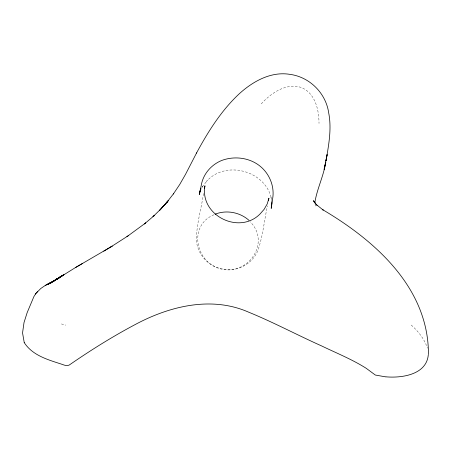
<?xml version="1.0" encoding="UTF-8"?>
<svg xmlns="http://www.w3.org/2000/svg" width="451" height="451" viewBox="0 0 451 451"><rect width="100%" height="100%" fill="white"/><g stroke="black" fill="none" stroke-linecap="round" stroke-linejoin="round"><path stroke-width="0.34" stroke-dasharray="2.25 1.69" d="M203.542 193.513C201.236 208.852 196.58 223.984 196.394 239.56C196.907 253.89 208.261 266.417 222.157 269.27C236.211 272.269 251.641 264.658 257.482 251.461C262.933 236.865 264.055 221.041 267.466 205.898M201.817 187.96L202.798 186.105L201.98 187.188L207.24 180.614L206.541 181.358C225.703 159.722 265.678 170.72 271.485 198.925L270.961 197.239L271.395 200.661M261.264 103.877C271.119 92.996 286.374 82.477 301.646 87.607C315.266 93.47 319.037 109.948 319.015 123.411M213.994 214.766C187.436 225.551 195.796 264.489 222.258 268.897C248.884 275.11 270.561 242.21 250.232 221.796M61.409 323.953L65.773 325.126M411.233 325.053C418.28 331.344 424.515 339.051 427.407 348.166M315.012 203.891L315.739 206.287L315.379 204.388"/><path stroke-width="0.68" d="M271.592 203.677L271.226 208.401L272.624 198.857C274.614 187.543 270.346 175.732 262.048 167.89L262.025 167.873C251.455 157.895 235.304 155.448 221.847 160.415L221.824 160.426C211.44 164.581 203.209 173.894 201.321 185.04L199.291 194.556L200.904 188.772M428.27 355.027C426.392 374.663 402.004 378.192 386.101 376.844M204.5 188.366L204.957 185.801C199.545 215.324 239.199 235.151 260.064 213.949L264.151 209.298L267.195 203.97L268.931 198.198L268.43 200.751M200.904 188.727L199.528 192.289L200.509 190.435M196.473 153.131L196.613 152.855C208.159 131.5 221.368 110.461 239.244 93.797C252.774 81.484 270.814 71.275 289.745 74.33C309.572 76.884 325.898 93.098 328.694 112.88C331.806 128.834 328.723 145.109 325.988 160.894L327.105 154.597L324.128 169.384L325.78 162.067C323.694 175.828 317.194 188.445 314.916 202.087L315.26 203.756M196.613 152.855L185.547 174.3L179.769 184.403L173.359 193.981L173.703 193.518L166.442 202.849L168.494 200.419L159.947 209.98M45.241 285.449L53.962 281.114L45.241 285.449L40.77 288.516L35.838 293.556L33.938 296.504L27.161 312.628L24.021 322.527L22.55 332.906L24.241 342.597M35.42 294.052L36.057 293.302M36.486 292.806L37.551 291.605M159.767 210.177L167.422 201.653L160.984 208.864L152.957 216.7L154.304 215.533L144.399 223.955L145.701 222.907L126.917 236.685M128.185 235.788L110.929 246.877L75.373 267.623L55.856 279.767M51.826 282.332L50.743 283.031L51.888 282.292M52.908 281.633L62.554 275.448L62.283 275.617M53.038 281.548L63.974 274.682L47.969 284.401L60.479 277.134L47.8 284.079L50.106 282.935M62.554 275.448L56.138 279.558L63.089 275.149L56.696 279.186M110.929 246.877L112.192 246.111L103.781 251.168M75.633 267.477L82.251 263.598M215.155 214.197C226.453 209.659 239.932 212.258 248.969 220.325M385.802 376.889L375.322 375.04L366.246 368.326C352.13 359.368 336.525 353.122 321.507 345.878C297.029 334.935 273.345 322.24 248.507 312.115C211.305 295.76 169.283 306.229 135.001 324.652C112.733 336.463 91.339 349.829 70.581 364.115C68.248 366.381 65.085 365.552 62.43 364.453C48.466 359.87 32.602 355.692 24.207 342.551M317.053 205.447L316.422 204.641L323.192 210.059L322.459 209.552C375.474 240.817 428.659 288.054 428.45 354.463M316.579 204.81L313.428 200.656L314.375 202.358M271.75 201.653L271.829 204.077"/></g></svg>
